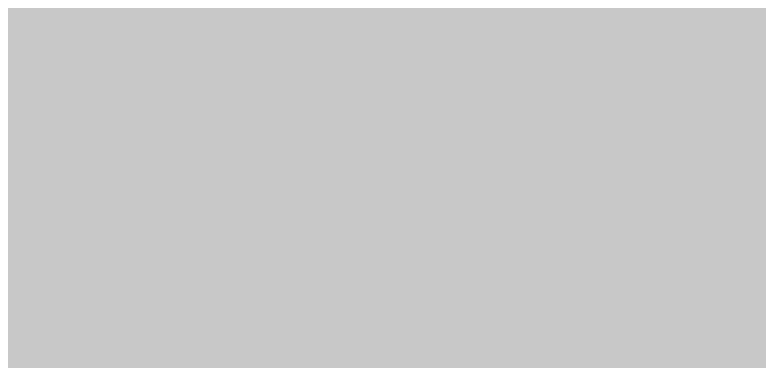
# Model space of a CAD drawing. Header units: millimetres. Extents: x -4391136 to -1798569, y -886572 to -291056.
# Drawn here: x -2454540.4 to -2454439.7, y -393462.7 to -393415.9 of the extents above; entities that cross this region are included whole.
import ezdxf

# ---------------------------------------------------------------- set-up
doc = ezdxf.new("R2010")
doc.units = ezdxf.units.MM
doc.set_wipeout_variables(frame=1)
doc.linetypes.add('CENTER', pattern=[50.800000000000004, 31.75, -6.35, 6.35, -6.35])
doc.linetypes.add('HIDDEN', pattern=[0.375, 0.25, -0.125])
for name, color, linetype in [('000 - STRUCTURE_STEEL_ACCESORIES_MAIN_COLOR_2', 7, 'Continuous'), ('000 - STRUCTURE_STEEL_ACCESORIES_WIPEOUT_', 7, 'Continuous'), ('010 - ASPG_ACCESSORIES_HATCH_', 7, 'Continuous'), ('010 - ASPG_ACCESSORIES_MAIN_COLOR_1', 7, 'Continuous'), ('010 - ASPG_ACCESSORIES_SUB_COLOR_1', 7, 'Continuous'), ('010 - ASPG_ACCESSORIES_SUB_COLOR_2', 7, 'Continuous'), ('010 - ASPG_ACCESSORIES_SYMBOL_', 7, 'Continuous'), ('010 - ASPG_ACCESSORIES_WIPEOUT_', 7, 'Continuous'), ('010 - ASPG_FASTERN_MAIN_COLOR_1', 7, 'Continuous'), ('010 - ASPG_FASTERN_SUB_COLOR_2', 7, 'Continuous'), ('010 - ASPG_FASTERN_SUB_COLOR_3', 7, 'Continuous'), ('010 - ASPG_FLASHING_HATCH_', 7, 'Continuous'), ('010 - ASPG_FLASHING_WIPEOUT_', 7, 'Continuous'), ('_PP-Dim', 7, 'Continuous'), ('Xref-C-1-PP17-AR-2214-01-B$0$A-GLAZ-CURT', 7, 'Continuous'), ('Xref-C-1-PP17-AR-2214-01-B$0$S-BEAM', 7, 'Continuous')]:
    doc.layers.add(name, color=color, linetype=linetype)
doc.layers.add('010 - ASPG_FASTERN_DEF_SUB', color=7, linetype='Continuous', plot=False)
pattern_1 = [(45, (68845973.91123614, -106253.6340706302), (-4.041115254481119, 4.041115254481119), []), (45, (68845976.60531414, -106253.6340706302), (-4.041115254481119, 4.041115254481119), [])]

# ---------------------------------------------------------------- blocks, each defined once
blk = doc.blocks.new('Xref-C-1-PP17-AR-2214-01-B$0$DPA_Curved type B - Curved Type B-V45-ENTRANCE 2 - LOWER ROOF FLOOR PLAN01-flat-1')
at = {"layer": 'Xref-C-1-PP17-AR-2214-01-B$0$A-GLAZ-CURT', "lineweight": 9}
h = blk.add_hatch(dxfattribs=at)
h.set_pattern_fill('ACET-2D-FP_28', angle=90, style=0, pattern_type=2)
h.set_pattern_definition([(49.99999999999999, (2729937.736, 503333.3970000008), (-459.0337474724126, 385.1750482020262), [76.2, -838.2]), (355, (2729937.736, 503333.3970000008), (65.28252745750682, 746.1827032957547), [60.96000000000002, -670.5600000000001]), (100.451, (2729998.464, 503328.0840000007), (-693.3830033246076, -127.8976821547151), [64.76000000000005, -712.3600000000005]), (46.18400000000002, (2729937.736, 503536.5970000007), (-648.57248621923, 622.3064181256742), [114.3, -1257.299999999999]), (96.63599999999998, (2730028.096000001, 503522.5830000007), (-1050.534318683824, -122.2199233656637), [97.14000000000117, -1068.540000000013]), (351.184, (2729937.736, 503536.5970000007), (172.1971373415032, 1110.274966525139), [91.44000000000007, -1005.840000000001]), (21.00000000000002, (2730039.336000001, 503485.7970000007), (-214.7433929342338, 559.4256646482162), [76.20000000000027, -838.2000000000031]), (326, (2730039.336000001, 503485.7970000007), (418.8539380654042, 620.9765000836201), [60.95999999999974, -670.559999999997]), (71.45100000000002, (2730089.874, 503451.7080000007), (-668.4524660190125, 224.2969172171013), [64.75999999999986, -712.3599999999984]), (37.50000000000001, (2729937.736, 503333.3970000008), (-158.7692420154775, 206.9121046213362), [33.528, -628.904, 33.528, -1320.292]), (37.50000000000001, (2729937.736, 503333.3970000008), (-158.7692420154775, 206.9121046213362), [-695.96, -647.192, 33.528, -639.572]), (7.499999999999995, (2729937.736, 503333.3970000008), (-47.30360574389218, 359.3065578758988), [33.52799999999999, -354.5839999999999, 33.52799999999999, -870.204]), (7.499999999999995, (2729937.736, 503333.3970000008), (-47.30360574389218, 359.3065578758988), [-421.64, -613.6639999999999, 33.52799999999999, -223.012]), (327.5, (2729711.168000001, 503333.3970000008), (146.1911639370438, 229.474161533996), [33.52800000000036, -220.4720000000024, -1844.04000000002]), (327.5, (2729711.168000001, 503333.3970000008), (146.1911639370438, 229.474161533996), [-254.0000000000028, 33.52800000000036, -758.9520000000082, -1051.560000000011]), (327.5, (2729711.168000001, 503333.3970000008), (146.1911639370438, 229.474161533996), [-1046.480000000011, 33.52800000000036, -1018.032000000011]), (317.5, (2729609.568, 503333.3970000008), (321.0978918266118, 350.4168590258025), [33.52799999999964, -296.6719999999968, 33.52799999999964, -1239.519999999987]), (317.5, (2729609.568, 503333.3970000008), (321.0978918266118, 350.4168590258025), [-363.7279999999961, -492.7599999999947, 33.52799999999964, -713.2319999999922])])
h.paths.add_polyline_path([(-3.259629011154175e-09, -671.488426612399), (-3.259629011154175e-09, -750.0000001529115), (149.9999999967404, -750.0000001529115), (149.9999999967404, -700.0000001529697), (189.999999997206, -700.0000001529697), (199.999999997206, -690.0000001530279), (173.1051923334599, -576.677522799524), (156.8743433556519, -461.3437719100621), (151.4483587355353, -345.0000000798609), (156.8743433412164, -228.6562282490777), (173.2759108911268, -112.603146939131), (199.9999999529682, -6.402842700481415e-10), (173.1051923055202, 113.3224773565307), (156.8743433435448, 228.6562282480299), (151.4483587383293, 345.0000000788714), (156.8743433584459, 461.3437719088979), (173.2759108911268, 577.3968530856073), (199.999999997206, 690.0000001520966), (189.999999997206, 700.0000001521548), (149.9999999967404, 700.0000001521548), (149.9999999967404, 750.0000001518638), (-3.259629011154175e-09, 750.0000001518638)])
at = {"layer": 'Xref-C-1-PP17-AR-2214-01-B$0$A-GLAZ-CURT', "color": 7, "lineweight": 35}
blk.add_line((0, 750.0000001523877), (0, -750.0000001523877), dxfattribs=at)
blk = doc.blocks.new('Xref-C-1-PP17-AR-2214-01-B$0$DPA_Curved type B - Curved Type B-V35-ENTRANCE 2 - LOWER ROOF FLOOR PLAN01-flat-1')
at = {"layer": 'Xref-C-1-PP17-AR-2214-01-B$0$A-GLAZ-CURT', "color": 7}
for p, q in [((0, 750.0000001523877), (0, -750.0000001523877)), ((0, -750.0000001523877), (0, 750.0000001523877))]:
    blk.add_line(p, q, dxfattribs=at)
blk = doc.blocks.new('W-1-PP17-ENT2_REV00_20260526-152612_EX_LOPF-1')
at = {"layer": 'Xref-C-1-PP17-AR-2214-01-B$0$S-BEAM', "color": 7}
blk.add_line((-19234.99999829847, -10205.01763978606), (470.0000017015263, -10205.01763978606), dxfattribs=at)
at = {"color": 7, "rotation": 270}
for name, p in [('Xref-C-1-PP17-AR-2214-01-B$0$DPA_Curved type B - Curved Type B-V35-ENTRANCE 2 - LOWER ROOF FLOOR PLAN01-flat-1', (-6684.999999696855, -10205.0088198926)), ('Xref-C-1-PP17-AR-2214-01-B$0$DPA_Curved type B - Curved Type B-V45-ENTRANCE 2 - LOWER ROOF FLOOR PLAN01-flat-1', (-6684.450245452113, -10205.0088198926))]:
    blk.add_blockref(name, p, dxfattribs=at)
blk = doc.blocks.new('*U1976')
at = {"layer": '010 - ASPG_ACCESSORIES_SUB_COLOR_2', "color": 7}
for p, q in [((-2.084999999999127, -1.547816335794778), (-2.084999999999127, 0)), ((2.084999999999013, -1.047816335789321), (2.084999999999127, 0)), ((-2.729999999999563, -1.899999999995998), (2.729999999999563, -1.399999999995998)), ((-2.729999999999563, -1.899999999995998), (-2.084999999999127, -1.547816335789321)), ((-2.729999999999563, -1.899999999995998), (-2.084999999999127, -2.252183664200857)), ((-2.084999999999127, -1.547816335789321), (2.084999999999127, -1.047816335789321)), ((-2.084999999999127, -2.252183664200857), (2.084999999999127, -1.752183664200857)), ((2.729999999999563, -1.399999999995998), (2.084999999999127, -1.047816335789321)), ((2.729999999999563, -1.399999999995998), (2.084999999999127, -1.752183664200857)), ((2.084999999999013, -2.847816335790412), (2.0849999999989, -1.752183664201084)), ((-2.084999999999013, -3.347816335790412), (-2.084999999999127, -2.252183664206314)), ((-2.084999999999127, -3.347816335790412), (2.084999999999127, -2.847816335790412)), ((2.729999999999563, -3.19999999999709), (2.084999999999127, -2.847816335790412)), ((-2.729999999999563, -3.69999999999709), (2.729999999999563, -3.19999999999709)), ((-2.729999999999563, -3.69999999999709), (-2.084999999999127, -3.347816335790412)), ((-2.729999999999563, -3.69999999999709), (-2.084999999999127, -4.052183664201948)), ((-2.084999999999127, -4.052183664201948), (2.084999999999127, -3.552183664201948)), ((2.729999999999563, -3.19999999999709), (2.084999999999127, -3.552183664201948)), ((2.084999999999241, -4.647816335791504), (2.084999999999241, -3.552183664201948)), ((-2.729999999999563, -5.499999999998181), (2.729999999999563, -4.999999999998181)), ((-2.729999999999563, -5.499999999998181), (2.729999999999563, -4.999999999998181)), ((-2.0849999999989, -5.147816335791504), (-2.084999999999013, -4.052183664201948)), ((-2.084999999999127, -5.147816335791504), (2.084999999999127, -4.647816335791504)), ((-2.084999999999127, -5.147816335791504), (2.084999999999127, -4.647816335791504)), ((2.729999999999563, -4.999999999998181), (2.084999999999127, -4.647816335791504)), ((2.729999999999563, -4.999999999998181), (2.084999999999127, -4.647816335791504)), ((2.729999999999563, -4.999999999998181), (2.084999999999127, -5.352183664203039)), ((2.729999999999563, -4.999999999998181), (2.084999999999127, -5.352183664203039)), ((-2.729999999999563, -5.499999999998181), (-2.084999999999127, -5.147816335791504)), ((-2.729999999999563, -5.499999999998181), (-2.084999999999127, -5.147816335791504)), ((-2.729999999999563, -5.499999999998181), (-2.084999999999127, -5.852183664203039)), ((-2.729999999999563, -5.499999999998181), (-2.084999999999127, -5.852183664203039)), ((-2.084999999999127, -5.852183664203039), (2.084999999999127, -5.352183664203039)), ((-2.084999999999127, -5.852183664203039), (2.084999999999127, -5.352183664203039)), ((-2.084999999999127, -6.947816335792595), (-2.0849999999989, -5.852183664203039)), ((-2.084999999999127, -6.947816335792595), (-2.084999999999127, -5.852183664203039)), ((2.084999999999127, -6.447816335792595), (2.084999999999127, -5.352183664203039)), ((2.084999999999127, -6.447816335792595), (2.084999999999241, -5.352183664203039)), ((-2.729999999999563, -7.299999999999272), (2.729999999999563, -6.799999999999272)), ((-2.729999999999563, -7.299999999999272), (-2.084999999999127, -6.947816335792595)), ((-2.084999999999127, -6.947816335792595), (2.084999999999127, -6.447816335792595)), ((2.729999999999563, -6.799999999999272), (2.084999999999127, -6.447816335792595)), ((2.729999999999563, -6.799999999999272), (2.084999999999127, -7.152183664204131)), ((-2.729999999999563, -7.299999999999272), (-2.084999999999127, -7.652183664204131)), ((-2.084999999999127, -7.652183664204131), (2.084999999999127, -7.152183664204131)), ((-2.084999999999127, -8.747816335793686), (-2.084999999999127, -7.652183664204131)), ((2.084999999999127, -8.247816335793686), (2.084999999999127, -7.152183664204131)), ((-2.729999999999563, -9.099999999998545), (-2.084999999999127, -8.747816335793686)), ((-2.729999999999563, -9.099999999998545), (-1.568355612604137, -8.982641209644498)), ((-2.084999999999127, -8.747816335793686), (-1.064489079482883, -8.605286877620529)), ((0.4333070988686814, -8.43729858455481), (2.084999999999127, -8.247816335793686)), ((0.7141825614198751, -8.775605983184505), (2.729999999999563, -8.599999999998545)), ((0.7141825614198751, -9.102437496409038), (2.084999999999127, -8.952183664205222)), ((2.729999999999563, -8.599999999998545), (2.084999999999127, -8.247816335793686)), ((2.729999999999563, -8.599999999998545), (2.084999999999127, -8.952183664205222)), ((2.084999999999127, -10.04781633579296), (2.084999999999127, -8.952183664205222)), ((-2.729999999999563, -9.099999999998545), (-2.084999999999127, -9.452183664205222)), ((-2.084999999999127, -9.452183664205222), (-1.629698446698967, -9.388594061787444)), ((-2.084999999999127, -10.54781633579296), (-2.084999999999127, -9.452183664205222)), ((0.7141825614198751, -10.20507654483481), (2.084999999999127, -10.04781633579296)), ((2.729999999999563, -10.39999999999964), (2.084999999999127, -10.04781633579296)), ((-2.729999999999563, -10.89999999999964), (-2.084999999999127, -10.54781633579296)), ((-2.729999999999563, -10.89999999999964), (-1.844567201240352, -10.81054635710279)), ((-2.729999999999563, -10.89999999999964), (-2.084999999999127, -11.25218366420449)), ((-2.084999999999127, -10.54781633579296), (-1.798826981090315, -10.50784803706301)), ((0.7141825614198751, -10.57560598318378), (2.729999999999563, -10.39999999999964)), ((0.7141825614198751, -10.90243749640831), (2.084999999999127, -10.75218366420449)), ((2.729999999999563, -10.39999999999964), (2.084999999999127, -10.75218366420449)), ((2.084999999999127, -10.75218366420449), (2.084999999999127, -15.59999999999854)), ((-2.084999999999127, -11.25218366420449), (-1.907557413303948, -11.22740118002912)), ((-2.084999999999127, -12.40167565273805), (-2.084999999999127, -11.25218366420449)), ((-2.084999999999127, -12.40167565273805), (-2.084999999999127, -15.59999999999854)), ((0, -17.19999999999891), (-2.084999999999127, -15.59999999999854)), ((0, -17.19999999999891), (2.084999999999127, -15.59999999999854))]:
    blk.add_line(p, q, dxfattribs=at)
blk.add_lwpolyline([(0, -17.19999999999891), (0.7141825614198751, -11.45704931750151), (0.7141825614198751, -8.736688384093213, 0.4176573264866609), (0.4106596181591158, -8.436709070021607, 0.07099332720072511), (-1.529698998669119, -8.726820576112004), (-2.084999999999127, -12.40167565273805)], format="xyb", dxfattribs=at)
at = {"layer": '010 - ASPG_ACCESSORIES_SYMBOL_', "color": 7, "linetype": 'CENTER'}
blk.add_line((0, 6.142561988594025), (0, -18.19999999999891), dxfattribs=at)
at = {"layer": '010 - ASPG_FASTERN_MAIN_COLOR_1', "color": 7}
for p, q in [((-4.170000000000073, 5.049999999999272), (-4.170000000000073, 1.200000000000728)), ((3.127500000000509, 5.450000000000728), (-3.127500000000509, 5.450000000000728)), ((-2.084999999999127, 5.049999999999272), (-2.084999999999127, 1.200000000000728)), ((2.084999999999127, 5.049999999999272), (2.084999999999127, 1.200000000000728)), ((4.170000000000073, 5.049999999999272), (4.170000000000073, 1.200000000000728)), ((-5.200000000000728, 0.8500000000003638), (-4.170000000000073, 1.200000000000728)), ((4.170000000000073, 1.200000000000728), (-4.170000000000073, 1.200000000000728)), ((-2.57630675031578, 0.8500000000003638), (-2.084999999999127, 1.200000000000728)), ((2.44630675031658, 0.8500000000003638), (2.084999999999127, 1.200000000000728)), ((5.200000000000728, 0.8500000000003638), (4.170000000000073, 1.200000000000728)), ((-5.5, 0.5499999999992724), (-5.5, 0)), ((5.5, 0), (-5.5, 0)), ((5.200000000000728, 0.8500000000003638), (-5.200000000000728, 0.8500000000003638)), ((5.5, 0.5499999999992724), (5.5, 0))]:
    blk.add_line(p, q, dxfattribs=at)
for centre, radius, start, end in [((-3.127500000000509, 3.891492187500262), 1.55850781249987, 48.01707852331997, 131.98292147668), ((0, -0.1840312499989523), 5.634031249999114, 68.2799117114248, 111.7200882885752), ((3.127500000000509, 3.891492187500262), 1.558507812499965, 48.01707852331997, 131.98292147668), ((-5.200000000000728, 0.5499999999992724), 0.3, 90, 180), ((5.200000000000728, 0.5499999999992724), 0.3, 0, 90)]:
    blk.add_arc(centre, radius, start, end, dxfattribs=at)
blk = doc.blocks.new('G$C7D677D58')
at = {"layer": '010 - ASPG_FASTERN_MAIN_COLOR_1'}
h = blk.add_hatch(dxfattribs=at)
h.set_pattern_fill('ANSI35', scale=0.02, angle=280.6768409131589, style=0)
h.set_pattern_definition([(145.6768409131589, (67.45353497568851, -13.09426057516771), (0.00281929956869494, 0.00412935224241727), []), (145.6768409131589, (67.45006064978782, -13.09491560150343), (0.00281929956869494, 0.00412935224241727), [0.006249999999999968, -0.001249999999999992, 0, -0.001249999999999992])])
h.paths.add_polyline_path([(0.02989179726182556, 0.01545000000078289), (0.02447319464567954, 0.01545000000078289), (0.02447319464567954, 0.0005500000004303729), (0.02989179726182556, 0.0005500000004303729)])
at = {"layer": '010 - ASPG_FASTERN_DEF_SUB', "color": 7, "ltscale": 0.1}
blk.add_line((0.03829179726176335, 0.007999999999924512), (0, 0.007999999999924512, -2.806346833239134e-06), dxfattribs=at)
at = {"layer": '010 - ASPG_FASTERN_MAIN_COLOR_1', "color": 7}
for p, q in [((0.01327319464712673, 0, -2.806346833239134e-06), (0.01327319464712673, 0.01599999999996271, -2.806346833239134e-06)), ((0.01327319464712673, 0.01599999999996271, -2.806346833239134e-06), (0.01447319464705288, 0.01599999999996271, -2.806346833239134e-06)), ((0.01447319464705288, 0.01599999999996271, -2.806346833239134e-06), (0.01447319464705288, 0, -2.806346833239134e-06)), ((0.02989179726182556, 0), (0.02989179726182556, 0.01599999999996271)), ((0.02989179726182556, 0.01599999999996271), (0.03109179726175171, 0.01599999999996271)), ((0.03109179726175171, 0.01599999999996271), (0.03109179726175171, 0)), ((0.01247319464710017, 0.01492820323028354, -2.806346833239134e-06), (0.007673194646940829, 0.01492820323028354, -2.806346833239134e-06)), ((0.03109179726175171, 0.001071796769679167), (0.03109179726175171, 0.01492820323028354)), ((0.03589179726191105, 0.01492820323028354), (0.03109179726175171, 0.01492820323028354)), ((0.006873194647141645, 0.002803847577297347, -2.806346833239134e-06), (0.006873194647141645, 0.01319615242266536, -2.806346833239134e-06)), ((0.01327319464712673, 0.002803847577297347, -2.806346833239134e-06), (0.01327319464712673, 0.01319615242266536, -2.806346833239134e-06)), ((0.03669179726193761, 0.002803847577297347), (0.03669179726193761, 0.01319615242266536)), ((0.002400000000079672, 0.01199999999994361, -2.806346833239134e-06), (0.001600000000053114, 0.01119999999991705, -2.806346833239134e-06)), ((0.001600000000053114, 0.00479999999993197, -2.806346833239134e-06), (0.001600000000053114, 0.01119999999991705, -2.806346833239134e-06)), ((0.006873194647141645, 0.01119999999991705, -2.806346833239134e-06), (0.001600000000053114, 0.01119999999991705, -2.806346833239134e-06)), ((0.006873194647141645, 0.01199999999994361, -2.806346833239134e-06), (0.002400000000079672, 0.01199999999994361, -2.806346833239134e-06)), ((0.01247319464710017, 0.01146410161504718, -2.806346833239134e-06), (0.007673194646940829, 0.01146410161504718, -2.806346833239134e-06)), ((0.03589179726191105, 0.01146410161504718), (0.03109179726175171, 0.01146410161504718)), ((0.006873194647141645, 0.00479999999993197, -2.806346833239134e-06), (0.001600000000053114, 0.00479999999993197, -2.806346833239134e-06)), ((0.002400000000079672, 0.003999999999905413, -2.806346833239134e-06), (0.001600000000053114, 0.00479999999993197, -2.806346833239134e-06)), ((0.01247319464710017, 0.00453589838480184, -2.806346833239134e-06), (0.007673194646940829, 0.00453589838480184, -2.806346833239134e-06)), ((0.03589179726191105, 0.00453589838480184), (0.03109179726175171, 0.00453589838480184)), ((0.006873194647141645, 0.003999999999905413, -2.806346833239134e-06), (0.002400000000079672, 0.003999999999905413, -2.806346833239134e-06)), ((0.01247319464710017, 0.001071796769679167, -2.806346833239134e-06), (0.007673194646940829, 0.001071796769679167, -2.806346833239134e-06)), ((0.03589179726191105, 0.001071796769679167), (0.03109179726175171, 0.001071796769679167)), ((0.01447319464705288, 0, -2.806346833239134e-06), (0.01327319464712673, 0, -2.806346833239134e-06)), ((0.03109179726175171, 0), (0.02989179726182556, 0))]:
    blk.add_line(p, q, dxfattribs=at)
blk.add_lwpolyline([(0.02989179726182556, 0.01545000000078289), (0.02447319464567954, 0.01545000000078289), (0.02447319464567954, 0.0005500000004303729), (0.02989179726182556, 0.0005500000004303729)], close=True, dxfattribs=at)
at = {"layer": '010 - ASPG_FASTERN_MAIN_COLOR_1', "color": 7, "elevation": -2.806346833239134e-06}
for points in [[(0.007673194646940829, 0.01492820323028354, 0.4618802153516978), (0.007673194646940829, 0.01146410161504718, 0.2309401076757868), (0.007673194646940829, 0.00453589838480184, 0.461880215351701), (0.007673194646940829, 0.001071796769679167)], [(0.01247319464710017, 0.01492820323028354, -0.4618802153516978), (0.01247319464710017, 0.01146410161504718, -0.2309401076757868), (0.01247319464710017, 0.00453589838480184, -0.461880215351701), (0.01247319464710017, 0.001071796769679167)], [(0.03589179726191105, 0.01492820323028354, -0.4618802153516978), (0.03589179726191105, 0.01146410161504718, -0.2309401076757868), (0.03589179726191105, 0.00453589838480184, -0.4618802153517009), (0.03589179726191105, 0.001071796769679167)]]:
    blk.add_lwpolyline(points, format="xyb", dxfattribs=at)
at = {"layer": '010 - ASPG_FASTERN_SUB_COLOR_2', "color": 7, "linetype": 'HIDDEN'}
for p, q in [((0.02989179726182556, 0.01199999999994361), (0.01447319464705288, 0.01199999999994361, -2.806346833239134e-06)), ((0.02989179726182556, 0.01119999999991705), (0.01447319464705288, 0.01119999999991705, -2.806346833239134e-06)), ((0.02989179726182556, 0.00479999999993197), (0.01447319464705288, 0.00479999999993197, -2.806346833239134e-06)), ((0.02989179726182556, 0.003999999999905413), (0.01447319464705288, 0.003999999999905413, -2.806346833239134e-06))]:
    blk.add_line(p, q, dxfattribs=at)
blk = doc.blocks.new('010 - ASPG_ACCESSORIES_BRACKET_FOR_FRAME_TYPE-1_CUT-VIEW')
at = {"color": 7}
blk.add_wipeout([(4.656612873077393e-10, 25.00000000008731), (4.656612873077393e-10, 1.8189894035458565e-12), (40, 1.8189894035458565e-12), (40, 3.000000000153044), (3.0000000003213074, 3.000000000153044), (3.0000000003213074, 25.00000000008731)], dxfattribs=at).dxf.layer = '010 - ASPG_ACCESSORIES_WIPEOUT_'
at = {"layer": '010 - ASPG_ACCESSORIES_HATCH_'}
h = blk.add_hatch(dxfattribs=at)
h.set_pattern_fill('ANSI32', scale=0.03)
h.set_pattern_definition(pattern_1)
h.paths.add_polyline_path([(1.452183664310724, 16.08500000019558), (1.100000000093132, 16.73000000005413), (0.7478163363412023, 16.08500000019558), (4.656612873077393e-10, 16.08500000019558), (4.656612873077393e-10, 25.00000000008731), (3.000000000465661, 25.00000000008731), (2.9848025678657, 16.08500000019558)])
h = blk.add_hatch(dxfattribs=at)
h.set_pattern_fill('ANSI32', scale=0.03)
h.set_pattern_definition(pattern_1)
h.paths.add_polyline_path([(4.656612873077393e-10, 0), (4.656612873077393e-10, 11.78062006374239), (0.1825785292312503, 11.91500000003725), (1.247816335875541, 11.91500000003725), (1.600000000558794, 11.27000000019325), (1.952183664776385, 11.91500000003725), (3.000000000465661, 11.9150000000518), (3.000000000465661, 3.000000000160071), (19.70000000018626, 3.000000000043656), (19.70000000018626, 1.164153218269348e-10)])
h = blk.add_hatch(dxfattribs=at)
h.set_pattern_fill('ANSI32', scale=0.03)
h.set_pattern_definition(pattern_1)
h.paths.add_polyline_path([(28.70000000018626, 1.164153218269348e-10), (28.70000000018626, 3.000000000043656), (40, 3.000000000160071), (40, 0)])
at = {"layer": '010 - ASPG_ACCESSORIES_MAIN_COLOR_1', "color": 7}
blk.add_lwpolyline([(4.656612873077393e-10, 25.00000000008731), (4.656612873077393e-10, 0), (40, 0), (40, 3.000000000160071), (3.000000000465661, 3.000000000160071), (3.000000000465661, 25.00000000008731)], close=True, dxfattribs=at)
at = {"layer": '010 - ASPG_ACCESSORIES_SUB_COLOR_1', "color": 7}
for points in [[(1.452183664310724, 16.08500000019558), (1.100000000093132, 16.73000000005413), (0.7478163363412023, 16.08500000019558), (4.656612873077393e-10, 16.08500000019558), (4.656612873077393e-10, 25.00000000008731), (3.000000000465661, 25.00000000008731), (2.9848025678657, 16.08500000019558)], [(4.656612873077393e-10, 0), (4.656612873077393e-10, 11.78062006374239), (0.1825785292312503, 11.91500000003725), (1.247816335875541, 11.91500000003725), (1.600000000558794, 11.27000000019325), (1.952183664776385, 11.91500000003725), (3.000000000465661, 11.9150000000518), (3.000000000465661, 3.000000000160071), (19.70000000018626, 3.000000000043656), (19.70000000018626, 1.164153218269348e-10)], [(28.70000000018626, 1.164153218269348e-10), (28.70000000018626, 3.000000000043656), (40, 3.000000000160071), (40, 0)]]:
    blk.add_lwpolyline(points, close=True, dxfattribs=at)
blk = doc.blocks.new('G$CF155826C')
at = {"layer": '010 - ASPG_FASTERN_DEF_SUB', "color": 7, "ltscale": 0.1}
blk.add_line((0, 0.007999999999924512), (0.03829179726176335, 0.007999999999924512, -2.806346833239134e-06), dxfattribs=at)
at = {"layer": '010 - ASPG_FASTERN_MAIN_COLOR_1', "color": 7}
for p, q in [((0.007200000000011642, 0.01599999999996271), (0.007200000000011642, 0)), ((0.00839999999993779, 0.01599999999996271), (0.007200000000011642, 0.01599999999996271)), ((0.00839999999993779, 0), (0.00839999999993779, 0.01599999999996271)), ((0.02381860261471047, 0.01599999999996271, -2.806346833239134e-06), (0.02381860261471047, 0, -2.806346833239134e-06)), ((0.02501860261463662, 0.01599999999996271, -2.806346833239134e-06), (0.02381860261471047, 0.01599999999996271, -2.806346833239134e-06)), ((0.02501860261463662, 0, -2.806346833239134e-06), (0.02501860261463662, 0.01599999999996271, -2.806346833239134e-06)), ((0.002399999999852298, 0.01492820323028354), (0.007200000000011642, 0.01492820323028354)), ((0.007200000000011642, 0.001071796769679167), (0.007200000000011642, 0.01492820323028354)), ((0.02581860261466318, 0.01492820323028354, -2.806346833239134e-06), (0.03061860261482252, 0.01492820323028354, -2.806346833239134e-06)), ((0.001599999999825741, 0.002803847577297347), (0.001599999999825741, 0.01319615242266536)), ((0.02501860261463662, 0.002803847577297347, -2.806346833239134e-06), (0.02501860261463662, 0.01319615242266536, -2.806346833239134e-06)), ((0.0314186026146217, 0.002803847577297347, -2.806346833239134e-06), (0.0314186026146217, 0.01319615242266536, -2.806346833239134e-06)), ((0.002399999999852298, 0.01146410161504718), (0.007200000000011642, 0.01146410161504718)), ((0.02581860261466318, 0.01146410161504718, -2.806346833239134e-06), (0.03061860261482252, 0.01146410161504718, -2.806346833239134e-06)), ((0.0314186026146217, 0.01199999999994361, -2.806346833239134e-06), (0.03589179726168368, 0.01199999999994361, -2.806346833239134e-06)), ((0.0314186026146217, 0.01119999999991705, -2.806346833239134e-06), (0.03669179726171024, 0.01119999999991705, -2.806346833239134e-06)), ((0.03589179726168368, 0.01199999999994361, -2.806346833239134e-06), (0.03669179726171024, 0.01119999999991705, -2.806346833239134e-06)), ((0.03669179726171024, 0.00479999999993197, -2.806346833239134e-06), (0.03669179726171024, 0.01119999999991705, -2.806346833239134e-06)), ((0.002399999999852298, 0.00453589838480184), (0.007200000000011642, 0.00453589838480184)), ((0.02581860261466318, 0.00453589838480184, -2.806346833239134e-06), (0.03061860261482252, 0.00453589838480184, -2.806346833239134e-06)), ((0.0314186026146217, 0.00479999999993197, -2.806346833239134e-06), (0.03669179726171024, 0.00479999999993197, -2.806346833239134e-06)), ((0.03589179726168368, 0.003999999999905413, -2.806346833239134e-06), (0.03669179726171024, 0.00479999999993197, -2.806346833239134e-06)), ((0.0314186026146217, 0.003999999999905413, -2.806346833239134e-06), (0.03589179726168368, 0.003999999999905413, -2.806346833239134e-06)), ((0.002399999999852298, 0.001071796769679167), (0.007200000000011642, 0.001071796769679167)), ((0.02581860261466318, 0.001071796769679167, -2.806346833239134e-06), (0.03061860261482252, 0.001071796769679167, -2.806346833239134e-06)), ((0.007200000000011642, 0), (0.00839999999993779, 0)), ((0.02381860261471047, 0, -2.806346833239134e-06), (0.02501860261463662, 0, -2.806346833239134e-06))]:
    blk.add_line(p, q, dxfattribs=at)
at = {"layer": '010 - ASPG_FASTERN_MAIN_COLOR_1', "color": 7, "elevation": -2.806346833239134e-06}
for points in [[(0.002399999999852298, 0.01492820323028354, 0.4618802153516978), (0.002399999999852298, 0.01146410161504718, 0.2309401076757868), (0.002399999999852298, 0.00453589838480184, 0.4618802153517009), (0.002399999999852298, 0.001071796769679167)], [(0.02581860261466318, 0.01492820323028354, 0.4618802153516978), (0.02581860261466318, 0.01146410161504718, 0.2309401076757868), (0.02581860261466318, 0.00453589838480184, 0.461880215351701), (0.02581860261466318, 0.001071796769679167)], [(0.03061860261482252, 0.01492820323028354, -0.4618802153516978), (0.03061860261482252, 0.01146410161504718, -0.2309401076757868), (0.03061860261482252, 0.00453589838480184, -0.461880215351701), (0.03061860261482252, 0.001071796769679167)]]:
    blk.add_lwpolyline(points, format="xyb", dxfattribs=at)
at = {"layer": '010 - ASPG_FASTERN_SUB_COLOR_3', "color": 7, "linetype": 'HIDDEN'}
for p, q in [((0.00839999999993779, 0.01199999999994361), (0.02381860261471047, 0.01199999999994361, -2.806346833239134e-06)), ((0.00839999999993779, 0.01119999999991705), (0.02381860261471047, 0.01119999999991705, -2.806346833239134e-06)), ((0.00839999999993779, 0.00479999999993197), (0.02381860261471047, 0.00479999999993197, -2.806346833239134e-06)), ((0.00839999999993779, 0.003999999999905413), (0.02381860261471047, 0.003999999999905413, -2.806346833239134e-06))]:
    blk.add_line(p, q, dxfattribs=at)
blk = doc.blocks.new('*U3072')
at = {"color": 7, "xscale": -1, "rotation": 270}
blk.add_blockref('*U1976', (3.000000000000005, 10.99999999986903), dxfattribs=at)
at = {"color": 7}
blk.add_wipeout([(44.99999999913143, 75.00000000000001), (44.99999999913144, 29.99999999956346), (3.552713678800501e-15, 29.99999999956345), (3.552713678800501e-15, 25.000000000000004), (49.99999999912689, 25.000000000000014), (49.999999999126885, 75.00000000000001)], dxfattribs=at).dxf.layer = '000 - STRUCTURE_STEEL_ACCESORIES_WIPEOUT_'
at = {"layer": '010 - ASPG_ACCESSORIES_HATCH_'}
h = blk.add_hatch(dxfattribs=at)
h.set_pattern_fill('ANSI32', scale=0.03, angle=-90.00000000000001)
h.set_pattern_definition([(315, (-106132.4892735402, -14494238.67851865), (1.01027881362028, 1.01027881362028), []), (315, (-106132.4892735402, -14494239.35203815), (1.01027881362028, 1.01027881362028), [])])
h.paths.add_polyline_path([(44.99999999912689, 75), (44.99999999912689, 30), (5.329070518200751e-15, 30), (5.329070518200751e-15, 25), (49.99999999912689, 25), (49.99999999912689, 75)])
at = {"layer": '000 - STRUCTURE_STEEL_ACCESORIES_MAIN_COLOR_2', "color": 7}
blk.add_lwpolyline([(44.99999999912689, 75), (44.99999999912689, 30), (5.329070518200751e-15, 30), (5.329070518200751e-15, 25), (49.99999999912689, 25), (49.99999999912689, 75)], close=True, dxfattribs=at)
at = {"color": 7, "xscale": -1000, "yscale": 1000, "zscale": 1000}
for name, p, rotation in [('G$CF155826C', (36.5999999991891, 60.49999999998136), 180), ('G$C7D677D58', (32.19999999972061, 46.47319464554312, 0.001403173416619567), 90)]:
    blk.add_blockref(name, p, dxfattribs=dict(at, rotation=rotation))
at = {"color": 7, "xscale": -1, "rotation": 180}
blk.add_blockref('010 - ASPG_ACCESSORIES_BRACKET_FOR_FRAME_TYPE-1_CUT-VIEW', (-4.656559582372211e-10, 25), dxfattribs=at)
blk = doc.blocks.new('*U3060')
at = {"color": 7}
blk.add_wipeout([(0, 69.29999999994834), (2999.9999999998217, 69.29999999994834), (3000.0000000000546, -51.99999999999727), (0, -51.99999999999727)], dxfattribs=at).dxf.layer = '010 - ASPG_FLASHING_WIPEOUT_'
at = {"layer": '010 - ASPG_FLASHING_HATCH_'}
h = blk.add_hatch(dxfattribs=at)
h.set_pattern_fill('DOTS', scale=0.1)
h.set_pattern_definition([(0, (0, 0), (3.96875, 7.9375), [0, -7.9375])])
h.paths.add_polyline_path([(-2.8421709430404e-14, 69.29999999999998), (3000, 69.29999999999998), (3000.000000000233, -52.00000000000001), (3.155443620884047e-30, -52.00000000000001)])

msp = doc.modelspace()

# ---------------------------------------------------------------- block references
at = {"layer": '_PP-Dim', "color": 7}
msp.add_blockref('W-1-PP17-ENT2_REV00_20260526-152612_EX_LOPF-1', (-2447156.514610203, -383210.8748381315), dxfattribs=at)

# ---------------------------------------------------------------- next in the draw order: block references
at = {"color": 7, "yscale": -1, "rotation": 90}
msp.add_blockref('*U3072', (-2454516.514610203, -393465.8748381326), dxfattribs=at)

# ---------------------------------------------------------------- next in the draw order: block references
at = {"color": 7, "xscale": -1, "rotation": 180}
msp.add_blockref('*U3060', (-2456091.514610203, -393463.8748381311), dxfattribs=at)

doc.saveas('drawing.dxf')
